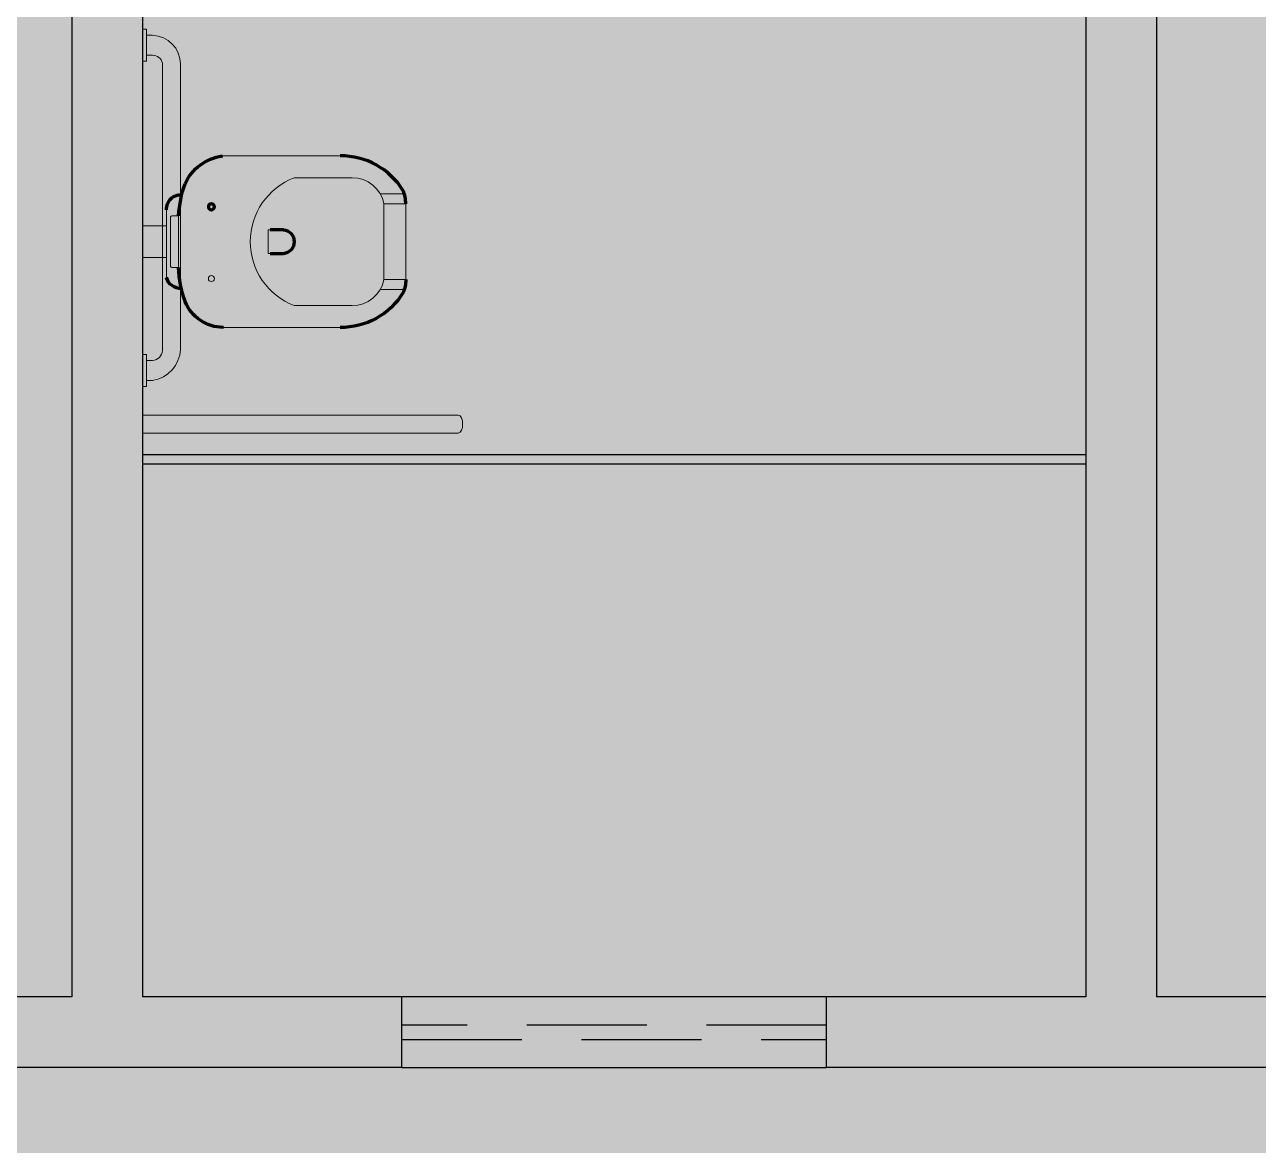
# Model space of a CAD drawing. Header units: centimetres. Extents: x 0 to 1099704, y -139216 to 99734.
# Drawn here: x 903967 to 904228.6, y 11535.1 to 11772.7 of the extents above; entities that cross this region are included whole.
import ezdxf

# ---------------------------------------------------------------- set-up
doc = ezdxf.new("R2010")
doc.units = ezdxf.units.CM
doc.header["$LTSCALE"] = 4
doc.linetypes.add('DASHED2', pattern=[9.525, 6.35, -3.175])
for name, color, linetype in [('0.1', 1, 'Continuous'), ('0.2', 2, 'Continuous'), ('0.4', 4, 'Continuous'), ('0.6', 6, 'Continuous'), ('PDF1_PH - Metal', 253, 'Continuous')]:
    doc.layers.add(name, color=color, linetype=linetype)
doc.layers.add('PDF1_PH - Alv Construir', color=6, linetype='Continuous', lineweight=40)

# ---------------------------------------------------------------- blocks, each defined once
blk = doc.blocks.new('Barra 3')
at = {"layer": 'PDF1_PH - Metal', "lineweight": 9}
for points in [[(19245.14, 25719.84), (19252, 25719.84), (19252, 25718.98), (19245.14, 25718.98)], [(19315, 25719.84), (19321.85, 25719.84), (19321.85, 25718.98), (19315, 25718.98)]]:
    blk.add_lwpolyline(points, close=True, dxfattribs=at)
for points in [[(19246.43, 25717.69), (19246.43, 25718.98)], [(19250.71, 25717.69), (19250.71, 25718.98)], [(19316.28, 25717.69), (19316.28, 25718.98)], [(19320.57, 25717.69), (19320.57, 25718.98)], [(19252.86, 25715.55), (19314.57, 25715.55)], [(19252.86, 25711.69), (19314.57, 25711.69)]]:
    blk.add_lwpolyline(points, dxfattribs=at)
for centre, radius, start, end in [((19253.42, 25718.76), 7.08, 188.6936, 267.1299), ((19253.01, 25717.84), 2.3, 183.7735, 266.2236), ((19314.35, 25717.92), 6.22, 270.0361, 357.9477), ((19314, 25717.77), 2.29, 284.5016, 358.1815)]:
    blk.add_arc(centre, radius, start, end, dxfattribs=at)
blk = doc.blocks.new('bacia sanit')
at = {"layer": 'PDF1_PH - Metal', "lineweight": 9}
for points in [[(16873.71, 24771.42), (16899, 24771.42)], [(16889.14, 24766.71), (16889.57, 24766.71), (16890, 24766.71), (16890.43, 24766.71), (16890.85, 24766.71), (16899.43, 24766.71), (16899.85, 24766.71), (16900.28, 24766.71), (16900.71, 24766.71), (16901.14, 24766.71), (16901.57, 24766.71)], [(16912.79, 24763.28), (16907.67, 24763.28)], [(16861.71, 24745.85), (16861.71, 24746.14), (16861.71, 24759.85), (16861.71, 24760.71)], [(16908.43, 24761.14), (16912.71, 24761.14), (16913.14, 24761.14)], [(16908.43, 24761.14), (16908.43, 24760.71), (16908.43, 24760.28), (16908.43, 24759.85), (16908.43, 24759.42), (16908.43, 24758.99), (16908.43, 24758.57), (16908.43, 24758.14), (16908.43, 24757.71), (16908.43, 24757.28), (16908.43, 24756.85), (16908.43, 24756.42)], [(16913.14, 24761.14), (16913.14, 24760.71), (16913.14, 24760.28), (16913.14, 24759.85), (16913.14, 24759.42), (16913.14, 24758.99), (16913.14, 24758.57), (16913.14, 24758.14), (16913.14, 24757.71), (16913.14, 24757.28), (16913.14, 24756.85), (16913.14, 24756.42), (16913.14, 24756), (16913.14, 24755.57), (16913.14, 24755.14), (16913.14, 24754.71), (16913.14, 24754.28), (16913.14, 24753.85), (16913.14, 24753.42), (16913.14, 24753), (16913.14, 24752.57), (16913.14, 24752.14), (16913.14, 24751.71), (16913.14, 24751.28), (16913.14, 24750.85), (16913.14, 24750.42), (16913.14, 24750), (16913.14, 24749.57), (16913.14, 24749.14), (16913.14, 24748.71), (16913.14, 24748.28), (16913.14, 24747.85), (16913.14, 24747.42), (16913.14, 24747), (16913.14, 24746.57), (16913.14, 24746.14), (16913.14, 24745.71), (16913.14, 24745.28), (16913.14, 24744.85)], [(16861.71, 24756.42), (16856.57, 24756.42)], [(16862.57, 24758.14), (16862.57, 24757.71), (16862.57, 24757.28), (16862.57, 24748.71), (16862.57, 24748.28), (16862.57, 24747.85)], [(16863, 24747.42), (16863, 24747.42), (16863.43, 24747.42), (16863.85, 24747.42), (16864.28, 24747.42), (16864.28, 24753), (16864.28, 24758.57), (16863.85, 24758.57), (16863.43, 24758.57), (16863, 24758.57)], [(16908.43, 24756.42), (16908.43, 24756), (16908.43, 24755.57), (16908.43, 24755.14), (16908.43, 24754.71), (16908.43, 24754.28), (16908.43, 24753.85), (16908.43, 24753.42), (16908.43, 24753), (16908.43, 24752.57), (16908.43, 24752.14), (16908.43, 24751.71), (16908.43, 24751.28), (16908.43, 24750.85), (16908.43, 24750)], [(16884.43, 24750.42), (16884, 24750.42), (16883.57, 24750.42), (16883.57, 24750.85), (16883.57, 24751.28), (16883.57, 24751.71), (16883.57, 24752.14), (16883.57, 24752.57), (16883.57, 24753), (16883.57, 24753.42), (16883.57, 24753.85), (16883.57, 24754.28), (16883.57, 24754.71), (16883.57, 24755.14), (16883.57, 24755.57), (16884, 24755.57), (16884, 24755.57)], [(16861.71, 24749.57), (16856.57, 24749.57)], [(16908.43, 24750), (16908.43, 24749.57), (16908.43, 24749.14), (16908.43, 24748.71), (16908.43, 24748.28), (16908.43, 24747.85), (16908.43, 24747.42), (16908.43, 24747), (16908.43, 24746.57), (16908.43, 24746.14), (16908.43, 24745.71), (16908.43, 24745.28), (16908.43, 24744.85)], [(16908.43, 24744.85), (16912.71, 24744.85), (16913.14, 24744.85)], [(16908.43, 24744.85), (16912.71, 24744.85), (16913.14, 24744.85)], [(16912.79, 24742.71), (16907.61, 24742.71)], [(16901.57, 24739.28), (16901.14, 24739.28), (16900.71, 24739.28), (16900.28, 24739.28), (16899.43, 24739.28), (16890.85, 24739.28), (16890.43, 24739.28), (16890, 24739.28), (16889.57, 24739.28), (16889.14, 24739.28)], [(16899, 24734.57), (16873.71, 24734.57)]]:
    blk.add_lwpolyline(points, dxfattribs=at)
at = {"layer": 'PDF1_PH - Metal', "lineweight": 211}
for points in [[(16913.14, 24761.14, 0.086524), (16912.56, 24763.93, 0.264906), (16899, 24771.42)], [(16913.14, 24744.85, -0.086524), (16912.56, 24742.06, -0.264906), (16899, 24734.57)]]:
    blk.add_lwpolyline(points, format="xyb", dxfattribs=at)
blk.add_lwpolyline([(16889.14, 24753), (16889.14, 24753), (16889.14, 24753)], dxfattribs=at)
at = {"layer": 'PDF1_PH - Metal', "lineweight": 9}
blk.add_circle((16871.35, 24760.92), 0.643, dxfattribs=at)
at = {"layer": 'PDF1_PH - Metal', "lineweight": 211}
blk.add_circle((16871.35, 24745.5), 0.643, dxfattribs=at)
for centre, radius, start, end in [((16873.98, 24762.47), 8.95, 90.3217, 157.8056), ((16890.78, 24757.22), 26.53, 161.0139, 177.0973), ((16864.8, 24759.86), 3.2, 88.1661, 164.6032), ((16885.38, 26015.07), 1259.51, 269.93472, 270.06528), ((16886.55, 24753), 2.59, 275.8679, 84.1321), ((16885.38, 23700.83), 1049.59, 89.92167, 90.07833), ((16864.77, 24745.99), 3.06, 177.2926, 274.2593), ((16892.2, 24749.58), 28, 184.427, 198.8013), ((16875.2, 24744.92), 10.46, 204.627, 261.8049)]:
    blk.add_arc(centre, radius, start, end, dxfattribs=at)
at = {"layer": 'PDF1_PH - Metal', "lineweight": 9}
for centre, radius, start, end in [((16894.4, 24753), 14.69, 110.9822, 249.0178), ((16901.65, 24759.8), 6.91, 11.172, 90.6439), ((16863, 24758.14), 0.429, 90, 180), ((16863, 24747.85), 0.429, 180, 270), ((16901.65, 24746.19), 6.91, 269.3561, 348.828)]:
    blk.add_arc(centre, radius, start, end, dxfattribs=at)

msp = doc.modelspace()

# ---------------------------------------------------------------- hatches: boundary and pattern name
at = {"layer": '0.2', "true_color": 0x000000}
h = msp.add_hatch(color=18, dxfattribs=at)
h.dxf.hatch_style = 1
h.paths.add_polyline_path([(902617.002, 11941.556), (902349.002, 11941.556), (902349.002, 11846.556), (902364.002, 11846.556), (902364.002, 11866.556), (902364.002, 11926.556), (902617.002, 11926.556)])
h.paths.add_polyline_path([(902822.002, 11566.556), (902762.002, 11566.556), (902762.002, 11780.092), (902762.002, 11791.695), (902747.002, 11791.695), (902747.002, 11566.556), (902364.002, 11566.556), (902364.002, 11646.556), (902349.002, 11646.556), (902349.002, 11551.556), (902762.002, 11551.556), (902822.002, 11551.556)])
h.paths.add_polyline_path([(902762.002, 11926.556), (902772.002, 11926.556), (902772.002, 11941.556), (902747.002, 11941.556), (902737.002, 11941.556), (902737.002, 11926.556), (902747.002, 11926.556), (902747.002, 11791.695), (902762.002, 11791.695)])
h.paths.add_polyline_path([(903167.002, 11941.556), (903022.002, 11941.556), (902892.002, 11941.556), (902892.002, 11926.556), (903022.002, 11926.556), (903022.002, 11916.556), (903037.002, 11916.556), (903037.002, 11926.556), (903167.002, 11926.556)])
h.paths.add_polyline_path([(903037.002, 11791.695), (903022.002, 11791.695), (903022.002, 11566.556), (902962.002, 11566.556), (902962.002, 11551.556), (903037.002, 11551.556), (903087.002, 11551.556), (903087.002, 11566.556), (903037.002, 11566.556)])
h.paths.add_polyline_path([(903367.002, 11566.556), (903312.002, 11566.556), (903312.002, 11791.695), (903297.002, 11791.695), (903297.002, 11566.556), (903247.002, 11566.556), (903247.002, 11551.556), (903312.002, 11551.556), (903367.002, 11551.556)])
h.paths.add_polyline_path([(903037.002, 11826.556), (903022.002, 11826.556), (903022.002, 11791.695), (903037.002, 11791.695)])
h.paths.add_polyline_path([(903847.002, 11941.556), (903512.002, 11941.556), (903297.002, 11941.556), (903287.002, 11941.556), (903287.002, 11926.556), (903297.002, 11926.556), (903297.002, 11791.695), (903312.002, 11791.695), (903312.002, 11853.642), (903312.002, 11857.642), (903312.002, 11926.556), (903512.002, 11926.556), (903512.002, 11916.556), (903527.002, 11916.556), (903527.002, 11926.556), (903847.002, 11926.556)])
h.paths.add_polyline_path([(903662.002, 11566.556), (903607.002, 11566.556), (903527.002, 11566.556), (903527.002, 11791.695), (903512.002, 11791.695), (903512.002, 11566.556), (903457.002, 11566.556), (903457.002, 11551.556), (903527.002, 11551.556), (903662.002, 11551.556)])
h.paths.add_polyline_path([(904047.002, 11566.556), (903992.002, 11566.556), (903992.002, 11791.695), (903977.002, 11791.695), (903977.002, 11566.556), (903842.002, 11566.556), (903842.002, 11551.556), (903992.002, 11551.556), (904047.002, 11551.556)])
h.paths.add_polyline_path([(903992.002, 11926.556), (904192.002, 11926.556), (904192.002, 11916.556), (904207.002, 11916.556), (904207.002, 11926.556), (904217.002, 11926.556), (904527.605, 11926.556), (904527.605, 11941.556), (904217.002, 11941.556), (903977.002, 11941.556), (903967.002, 11941.556), (903967.002, 11926.556), (903977.002, 11926.556), (903977.002, 11791.695), (903992.002, 11791.695), (903992.002, 11853.642), (903992.002, 11857.642)])
h.paths.add_polyline_path([(904342.002, 11566.556), (904287.002, 11566.556), (904207.002, 11566.556), (904207.002, 11791.695), (904192.002, 11791.695), (904192.002, 11566.556), (904137.002, 11566.556), (904137.002, 11551.556), (904207.002, 11551.556), (904342.002, 11551.556)])
h.paths.add_polyline_path([(904672.002, 11791.695), (904657.002, 11791.695), (904657.002, 11566.556), (904522.002, 11566.556), (904522.002, 11551.556), (904672.002, 11551.556)])
h.paths.add_polyline_path([(904672.002, 11941.556), (904647.605, 11941.556), (904647.605, 11926.556), (904657.002, 11926.556), (904657.002, 11791.695), (904672.002, 11791.695)])
h.paths.add_polyline_path([(902364.002, 12526.477), (902414.002, 12526.477), (902414.002, 12541.477), (902349.002, 12541.477), (902349.002, 12151.477), (902434.002, 12151.477), (902434.002, 12166.477), (902364.002, 12166.477)])
h.paths.add_polyline_path([(902579.002, 12526.477), (902624.002, 12526.477), (902624.002, 12541.477), (902564.002, 12541.477), (902514.002, 12541.477), (902514.002, 12526.477), (902564.002, 12526.477), (902564.002, 12166.477), (902554.002, 12166.477), (902554.002, 12151.477), (902579.002, 12151.477), (902699.002, 12151.477), (902699.002, 12166.477), (902579.002, 12166.477)])
h.paths.add_polyline_path([(902844.002, 12466.477), (902844.002, 12526.477), (902906.502, 12526.477), (902906.502, 12541.477), (902829.002, 12541.477), (902784.002, 12541.477), (902784.002, 12526.477), (902829.002, 12526.477), (902829.002, 12166.477), (902819.002, 12166.477), (902819.002, 12151.477), (902844.002, 12151.477), (903039.002, 12151.477), (903039.002, 12166.477), (902844.002, 12166.477)])
h.paths.add_polyline_path([(903184.002, 12526.477), (903239.002, 12526.477), (903239.002, 12541.477), (903169.002, 12541.477), (903106.502, 12541.477), (903106.502, 12526.477), (903169.002, 12526.477), (903169.002, 12466.477), (903169.002, 12166.477), (903159.002, 12166.477), (903159.002, 12151.477), (903184.002, 12151.477), (903399.002, 12151.477), (903719.002, 12151.477), (903719.002, 12166.477), (903399.002, 12166.477), (903399.002, 12176.477), (903384.002, 12176.477), (903384.002, 12166.477), (903184.002, 12166.477)])
h.paths.add_polyline_path([(903399.002, 12526.477), (903534.002, 12526.477), (903534.002, 12541.477), (903384.002, 12541.477), (903329.002, 12541.477), (903329.002, 12526.477), (903384.002, 12526.477), (903384.002, 12296.477), (903399.002, 12296.477)], flags=17)
h.paths.add_polyline_path([(903864.002, 12526.477), (903919.002, 12526.477), (903919.002, 12541.477), (903849.002, 12541.477), (903714.002, 12541.477), (903714.002, 12526.477), (903849.002, 12526.477), (903849.002, 12166.477), (903839.002, 12166.477), (903839.002, 12151.477), (903864.002, 12151.477), (904089.002, 12151.477), (904399.002, 12151.477), (904399.002, 12166.477), (904089.002, 12166.477), (904079.002, 12166.477), (904079.002, 12176.477), (904064.002, 12176.477), (904064.002, 12166.477), (903864.002, 12166.477)])
h.paths.add_polyline_path([(904079.002, 12526.477), (904214.002, 12526.477), (904214.002, 12541.477), (904064.002, 12541.477), (904009.002, 12541.477), (904009.002, 12526.477), (904064.002, 12526.477), (904064.002, 12296.477), (904079.002, 12296.477)], flags=17)
h.paths.add_polyline_path([(904544.002, 12526.477), (904599.002, 12526.477), (904599.002, 12541.477), (904529.002, 12541.477), (904394.002, 12541.477), (904394.002, 12526.477), (904529.002, 12526.477), (904529.002, 12166.477), (904519.002, 12166.477), (904519.002, 12151.477), (904544.002, 12151.477), (904769.002, 12151.477), (905079.002, 12151.477), (905079.002, 12166.477), (904759.002, 12166.477), (904759.002, 12176.477), (904744.002, 12176.477), (904744.002, 12166.477), (904544.002, 12166.477)])
h.paths.add_polyline_path([(904759.002, 12526.477), (904894.002, 12526.477), (904894.002, 12541.477), (904744.002, 12541.477), (904689.002, 12541.477), (904689.002, 12526.477), (904744.002, 12526.477), (904744.002, 12296.477), (904759.002, 12296.477)], flags=17)
h.paths.add_polyline_path([(905224.002, 12526.477), (905279.002, 12526.477), (905279.002, 12541.477), (905209.002, 12541.477), (905074.002, 12541.477), (905074.002, 12526.477), (905209.002, 12526.477), (905209.002, 12166.477), (905199.002, 12166.477), (905199.002, 12151.477), (905224.002, 12151.477), (905449.002, 12151.477), (905759.002, 12151.477), (905759.002, 12166.477), (905449.002, 12166.477), (905439.002, 12166.477), (905439.002, 12176.477), (905424.002, 12176.477), (905424.002, 12166.477), (905224.002, 12166.477)])
h.paths.add_polyline_path([(905439.002, 12526.477), (905574.002, 12526.477), (905574.002, 12541.477), (905424.002, 12541.477), (905369.002, 12541.477), (905369.002, 12526.477), (905424.002, 12526.477), (905424.002, 12296.477), (905439.002, 12296.477)], flags=17)
h.paths.add_polyline_path([(904997.002, 11351.556), (904987.002, 11351.556), (904987.002, 11391.556), (904972.002, 11391.556), (904972.002, 11336.556), (904997.002, 11336.556)], flags=17)
h.paths.add_polyline_path([(904987.002, 11551.556), (905177.002, 11551.556), (905177.002, 11351.556), (905097.002, 11351.556), (905097.002, 11336.556), (905192.002, 11336.556), (905272.002, 11336.556), (905272.002, 11351.556), (905192.002, 11351.556), (905192.002, 11551.556), (905232.002, 11551.556), (905382.002, 11551.556), (905382.002, 11511.556), (905397.002, 11511.556), (905397.002, 11551.556), (905422.002, 11551.556), (905422.002, 11566.556), (905232.002, 11566.556), (905232.002, 11771.556), (904972.002, 11771.556), (904972.002, 11756.556), (904972.002, 11726.056), (904983.002, 11726.056), (904987.002, 11726.056), (904987.002, 11756.556), (905217.002, 11756.556), (905217.002, 11566.556), (904987.002, 11566.556), (904987.002, 11574.056), (904972.002, 11574.056), (904972.002, 11551.556), (904972.002, 11511.556), (904987.002, 11511.556)])
h.paths.add_polyline_path([(905397.002, 11391.556), (905382.002, 11391.556), (905382.002, 11351.556), (905372.002, 11351.556), (905372.002, 11336.556), (905397.002, 11336.556)], flags=17)
h.paths.add_polyline_path([(905672.002, 11566.556), (905622.002, 11566.556), (905622.002, 11645.825), (905622.002, 11791.695), (905607.002, 11791.695), (905607.002, 11566.556), (905582.002, 11566.556), (905582.002, 11551.556), (905607.002, 11551.556), (905622.002, 11551.556), (905672.002, 11551.556)])
h.paths.add_polyline_path([(905967.002, 11566.556), (905917.002, 11566.556), (905917.002, 11791.695), (905902.002, 11791.695), (905902.002, 11566.556), (905852.002, 11566.556), (905852.002, 11551.556), (905917.002, 11551.556), (905967.002, 11551.556)])
h.paths.add_polyline_path([(905917.002, 11926.556), (905927.002, 11926.556), (905927.002, 11941.556), (905917.002, 11941.556), (905892.002, 11941.556), (905892.002, 11926.556), (905902.002, 11926.556), (905902.002, 11791.695), (905917.002, 11791.695)])
h.paths.add_polyline_path([(906212.002, 11941.556), (906047.002, 11941.556), (906047.002, 11926.556), (906197.002, 11926.556), (906197.002, 11791.695), (906212.002, 11791.695)])
h.paths.add_polyline_path([(906212.002, 11791.695), (906197.002, 11791.695), (906197.002, 11734.01), (906197.002, 11566.556), (906147.002, 11566.556), (906147.002, 11551.556), (906212.002, 11551.556), (906250.502, 11551.556), (906250.502, 11566.556), (906212.002, 11566.556)])
h.paths.add_polyline_path([(906584.002, 11614.056), (906569.002, 11614.056), (906569.002, 11566.556), (906530.502, 11566.556), (906530.502, 11551.556), (906584.002, 11551.556)])
h.paths.add_polyline_path([(906584.002, 11941.556), (906579.002, 11941.556), (906574.002, 11941.556), (906569.002, 11941.556), (906569.002, 11894.056), (906584.002, 11894.056)])
h.paths.add_polyline_path([(907079.049, 11884.228), (907516.895, 11884.228), (907516.895, 11937.054), (907079.049, 11937.054)], flags=9)
h.paths.add_polyline_path([(908026.535, 11886.396), (908121.296, 11886.396), (908121.296, 11939.222), (908026.535, 11939.222)], flags=9)
h.paths.add_polyline_path([(908535.439, 12363.085), (908684.353, 12363.085), (908684.353, 12456.28), (908535.439, 12456.28)], flags=9)
h.paths.add_polyline_path([(908530.587, 12198.085), (908679.501, 12198.085), (908679.501, 12291.28), (908530.587, 12291.28)], flags=9)
h.paths.add_polyline_path([(908535.439, 12033.085), (908684.353, 12033.085), (908684.353, 12126.28), (908535.439, 12126.28)], flags=9)
h.paths.add_polyline_path([(908530.587, 11868.085), (908679.501, 11868.085), (908679.501, 11961.28), (908530.587, 11961.28)], flags=9)
h.paths.add_polyline_path([(912469.947, 12187.788), (912469.947, 12258.237), (912451.567, 12258.237), (912451.567, 12187.788)], flags=9)
h.paths.add_polyline_path([(909653.903, 11862.788), (909653.903, 11933.237), (909635.522, 11933.237), (909635.522, 11862.788)], flags=9)
h.paths.add_polyline_path([(909661.903, 12162.734), (909661.903, 12233.183), (909643.522, 12233.183), (909643.522, 12162.734)], flags=9)
h.paths.add_polyline_path([(909958.903, 12162.734), (909958.903, 12233.183), (909940.522, 12233.183), (909940.522, 12162.734)], flags=9)
h.paths.add_polyline_path([(910020.958, 12158.659), (910020.958, 12217.366), (910005.641, 12217.366), (910005.641, 12158.659)], flags=9)
h.paths.add_polyline_path([(909924.56, 11923.144), (909995.008, 11923.144), (909995.008, 11941.524), (909924.56, 11941.524)], flags=9)
h.paths.add_polyline_path([(910333.903, 11862.788), (910333.903, 11933.237), (910315.522, 11933.237), (910315.522, 11862.788)], flags=9)
h.paths.add_polyline_path([(911164.56, 11923.144), (911235.008, 11923.144), (911235.008, 11941.524), (911164.56, 11941.524)], flags=9)
h.paths.add_polyline_path([(911573.903, 11862.788), (911573.903, 11933.237), (911555.522, 11933.237), (911555.522, 11862.788)], flags=9)
h.paths.add_polyline_path([(912403.903, 12162.734), (912403.903, 12233.183), (912385.522, 12233.183), (912385.522, 12162.734)], flags=9)
h.paths.add_polyline_path([(911994.956, 12156.493), (912065.405, 12156.493), (912065.405, 12174.874), (911994.956, 12174.874)], flags=9)
h.paths.add_polyline_path([(911723.903, 12162.734), (911723.903, 12233.183), (911705.522, 12233.183), (911705.522, 12162.734)], flags=9)
h.paths.add_polyline_path([(911314.956, 12156.493), (911385.405, 12156.493), (911385.405, 12174.874), (911314.956, 12174.874)], flags=9)
h.paths.add_polyline_path([(911043.903, 12162.734), (911043.903, 12233.183), (911025.522, 12233.183), (911025.522, 12162.734)], flags=9)
h.paths.add_polyline_path([(910634.956, 12156.493), (910705.405, 12156.493), (910705.405, 12174.874), (910634.956, 12174.874)], flags=9)
h.paths.add_polyline_path([(905951.714, 11831.332), (905951.714, 11901.781), (905933.334, 11901.781), (905933.334, 11831.332)], flags=9)
h.paths.add_polyline_path([(905885.67, 11831.332), (905885.67, 11901.781), (905867.289, 11901.781), (905867.289, 11831.332)], flags=9)
h.paths.add_polyline_path([(904641.273, 11831.332), (904641.273, 11901.781), (904622.892, 11901.781), (904622.892, 11831.332)], flags=9)
h.paths.add_polyline_path([(903960.67, 11831.332), (903960.67, 11901.781), (903942.289, 11901.781), (903942.289, 11831.332)], flags=9)
h.paths.add_polyline_path([(906552.67, 12191.198), (906552.67, 12261.647), (906534.289, 12261.647), (906534.289, 12191.198)], flags=9)
h.paths.add_polyline_path([(906143.724, 12184.957), (906214.172, 12184.957), (906214.172, 12203.338), (906143.724, 12203.338)], flags=9)
h.paths.add_polyline_path([(905872.67, 12191.198), (905872.67, 12261.647), (905854.289, 12261.647), (905854.289, 12191.198)], flags=9)
h.paths.add_polyline_path([(905192.67, 12191.198), (905192.67, 12261.647), (905174.289, 12261.647), (905174.289, 12191.198)], flags=25)
h.paths.add_polyline_path([(904512.67, 12191.198), (904512.67, 12261.647), (904494.289, 12261.647), (904494.289, 12191.198)], flags=25)
h.paths.add_polyline_path([(903832.67, 12191.198), (903832.67, 12261.647), (903814.289, 12261.647), (903814.289, 12191.198)], flags=25)
h.paths.add_polyline_path([(903280.67, 11831.332), (903280.67, 11901.781), (903262.289, 11901.781), (903262.289, 11831.332)], flags=9)
h.paths.add_polyline_path([(902796.714, 11831.332), (902796.714, 11901.781), (902778.334, 11901.781), (902778.334, 11831.332)], flags=9)
h.paths.add_polyline_path([(902730.67, 11831.332), (902730.67, 11901.781), (902712.289, 11901.781), (902712.289, 11831.332)], flags=9)
h.paths.add_polyline_path([(903152.67, 12191.198), (903152.67, 12261.647), (903134.289, 12261.647), (903134.289, 12191.198)], flags=25)
h.paths.add_polyline_path([(902812.67, 12191.198), (902812.67, 12261.647), (902794.289, 12261.647), (902794.289, 12191.198)], flags=25)
h.paths.add_polyline_path([(902547.67, 12191.198), (902547.67, 12261.647), (902529.289, 12261.647), (902529.289, 12191.198)], flags=25)
at = {"layer": '0.4', "true_color": 0xf8f3ec}
h = msp.add_hatch(color=7, dxfattribs=at)
h.dxf.hatch_style = 1
h.paths.add_polyline_path([(917643.755, 6257.497), (917643.755, 15479.046), (896254.948, 15479.046), (896254.948, 6257.497)])
at = {"layer": '0.6'}
h = msp.add_hatch(dxfattribs=at)
h.set_pattern_fill('AR-SAND', color=4, scale=8)
h.set_pattern_definition([(37.5, (221325.4, -35669.3), (-12.80025, 391.53059), [0, -308.864, 0, -345.44, 0, -330.2]), (7.5, (221325.4, -35669.3), (359.61863, 573.4601), [0, -166.624, 0, -278.384, 0, -106.68]), (327.5, (221075.45, -35669.3), (632.7939, 1.14975), [0, -101.6, 0, -365.76, 0, -477.52]), (317.5, (221075.45, -35669.3), (610.84516, 178.34346), [0, -50.8, 0, -239.776, 0, -274.32])])
h.paths.add_polyline_path([(903584.511, 10375.234), (903584.511, 10225.234), (903583.995, 9710.251), (904640.226, 9713.138), (904640.226, 10028.138), (904640.226, 11551.556), (902349.002, 11551.556), (902349.002, 12541.477), (906584.002, 12541.477), (906584.002, 12151.477), (907978.235, 12151.477), (907978.235, 12513.013), (912810.235, 12513.013), (912810.235, 10275.21), (913083.573, 10275.21), (913921.503, 12691.477), (900921.063, 12691.477), (900539.177, 9701.927), (900981.309, 9703.136), (900979.927, 10208.62), (900979.927, 11518.62), (901964.927, 11518.62), (901964.927, 11188.62), (903019.927, 11188.62), (903019.927, 10375.234)])
h.paths.add_polyline_path([(911590.235, 10807.013), (911590.235, 11583.013), (909443.235, 11583.013), (909443.235, 11881.48), (909238.235, 11881.48), (909238.235, 10807.013)], flags=17)
h.paths.add_polyline_path([(908008.235, 10807.013), (908008.235, 11881.48), (906584.002, 11881.48), (906584.002, 11551.556), (905397.002, 11551.556), (905397.002, 11336.556), (905397.002, 10807.013)], flags=17)
h.paths.add_polyline_path([(903464.242, 10805.684), (904140.693, 10805.684), (904140.693, 10928.945), (903464.242, 10928.945)], flags=16)
h.paths.add_polyline_path([(904638.946, 10940.069), (904638.946, 11236.763), (904586.12, 11236.763), (904586.12, 10940.069)], flags=16)
h.paths.add_polyline_path([(910179.898, 11095.816), (910856.349, 11095.816), (910856.349, 11219.078), (910179.898, 11219.078)], flags=16)
h.paths.add_polyline_path([(906482.432, 11164.363), (907158.883, 11164.363), (907158.883, 11287.625), (906482.432, 11287.625)], flags=16)
h.paths.add_polyline_path([(905458.717, 10940.069), (905458.717, 11236.763), (905405.891, 11236.763), (905405.891, 10940.069)], flags=16)

# ---------------------------------------------------------------- linework, layer by layer
at = {"layer": '0.1'}
for p, q in [((903992.002, 11681.556), (904192.002, 11681.556)), ((903992.002, 11679.556), (904192.002, 11679.556))]:
    msp.add_line(p, q, dxfattribs=at)
at = {"layer": '0.1', "linetype": 'DASHED2'}
for p, q in [((904137.002, 11560.556), (904047.002, 11560.556)), ((904047.002, 11557.556), (904137.002, 11557.556))]:
    msp.add_line(p, q, dxfattribs=at)
at = {"layer": '0.6'}
for p, q in [((904047.002, 11551.556), (904047.002, 11566.556)), ((904137.002, 11566.556), (904047.002, 11566.556)), ((904137.002, 11551.556), (904137.002, 11566.556)), ((904047.002, 11551.556), (904137.002, 11551.556))]:
    msp.add_line(p, q, dxfattribs=at)
for points in [[(903967.002, 11926.556), (903977.002, 11926.556), (903977.002, 11566.556), (903842.002, 11566.556)], [(903992.002, 11926.556), (903992.002, 11566.556)], [(904192.002, 11796.556), (904192.002, 11566.556), (904137.002, 11566.556)], [(904207.002, 11796.556), (904207.002, 11566.556)], [(904047.002, 11566.556), (903992.002, 11566.556)], [(904342.002, 11566.556), (904207.002, 11566.556)], [(903992.002, 11551.556), (903842.002, 11551.556)], [(904047.002, 11551.556), (903977.002, 11551.556)], [(904207.002, 11551.556), (904137.002, 11551.556)], [(904342.002, 11551.556), (904192.002, 11551.556)]]:
    msp.add_lwpolyline(points, dxfattribs=at)
at = {"layer": 'PDF1_PH - Metal', "lineweight": 9}
for points in [[(904058.916, 11689.9), (903992.002, 11689.9)], [(904058.916, 11686.093), (903992.002, 11686.093)]]:
    msp.add_lwpolyline(points, dxfattribs=at)
msp.add_open_spline([(904058.916, 11686.093), (904060.185, 11686.093), (904060.185, 11689.9), (904058.916, 11689.9)], degree=3, dxfattribs=at)

# ---------------------------------------------------------------- block references
at = {"layer": 'PDF1_PH - Alv Construir'}
for name, p, xscale, yscale, zscale, rotation in [('Barra 3', (929378.643, -7299.843, 77800), 0.9870452279999999, 0.9870452279999999, 0.9870452279999999, 89.99999999999999), ('bacia sanit', (887353.806, 36158.993), -0.9870452279999995, 0.9870452279999995, 0.9870452279999995, 180)]:
    msp.add_blockref(name, p, dxfattribs=dict(at, xscale=xscale, yscale=yscale, zscale=zscale, rotation=rotation))

doc.saveas('drawing.dxf')
